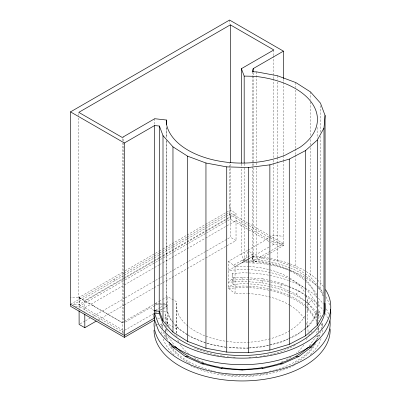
<?xml version="1.0" encoding="UTF-8"?>
<svg xmlns="http://www.w3.org/2000/svg" width="401" height="401" viewBox="0 0 401 401"><rect width="100%" height="100%" fill="white"/><g stroke="black" fill="none" stroke-linecap="round" stroke-linejoin="round"><path stroke-width="0.3" stroke-dasharray="2 1.5" d="M122.841 333.391L122.185 331.687L122.255 143.097M122.26 140.596L122.26 137.468M124.385 322.64L123.237 321.978L123.373 141.829M123.373 141.202L123.373 136.821M166.575 141.302L166.345 308.539L170.671 319.672L172.891 322.118L168.33 315.757L167.483 312.043L160.661 311.397M205.688 257.998L236.039 240.495L230.39 237.232L230.344 166.916M230.344 166.29L230.344 163.162M273.798 160.084L273.768 244.294L270.54 246.164M273.798 157.583L273.813 79.363M273.813 78.736L273.818 56.21M273.818 55.584L273.823 49.955M247.813 262.83L242.665 262.68L242.67 260.74M283.447 160.666L283.437 245.537L253.211 262.986L248.384 262.845M176.51 333.096L176.781 301.883L167.513 296.529L162.821 299.256M176.61 333.191L176.781 301.883M79.062 297.432C80.19 298.023 78.08 297.061 79.894 296.951L124.656 271.076M159.397 303.542L166.681 303.798L166.575 305.156L162.711 304.78M153.698 315.712L153.904 313.301M153.698 317.657L153.904 315.246M252.665 257.016L251.973 261.011L261.858 261.763A76.365 44.09 0 0 1 288.58 269.372M154.851 326.529L155.347 324.359M162.44 327.106L162.931 324.935L160.014 324.715M165.728 322.835L165.728 313.497L167.513 305.677L160.515 309.712M166.139 323.522L167.513 317.507L164.079 318.244M167.102 324.098L167.513 322.294L165.984 323.171M165.793 333.316A76.365 44.09 0 0 1 165.728 331.507L166.275 329.101M166.826 326.695L167.237 324.89M316.675 333.136L317.632 328.93M317.141 339.231L319.692 335.672L320.514 332.068M321.201 329.066L322.429 323.667L322.158 322.464M262.886 278.86L242.094 277.281L233.126 277.963L228.55 282.269L242.094 281.236L261.858 282.74L262.886 278.86L270.149 280.6M247.933 259.297L252.224 257.001L253.211 253.838L248.379 251.051M289.928 267.773A83.609 48.27 0 0 0 256.745 259.733L252.224 259.602L253.211 256.44L258.008 256.58A88.686 51.203 0 0 1 289.607 263.718M248.149 251.612L244.179 261.312L235.056 266.485L235.056 293.642A65.954 38.08 0 0 1 247.392 293.547M270.765 284.87L280.274 287.146L282.259 283.497L298.9 290.865L304.795 295.301M309.316 345.852L315.853 336.735L319.692 335.672M289.311 291.146L296.088 294.154L298.9 290.865M306.284 301.823L308.224 303.281L311.667 300.474L316.775 307.592M154.681 305.597L150.721 308.595L154.074 310.554M155.172 305.221L157.573 303.477L158.786 303.522M304.775 328.96L296.088 335.522L289.342 338.514M305.271 328.594L308.224 326.394A76.365 44.09 0 0 0 316.825 313.407M124.32 321.356L154.059 304.294M155.603 310.219L159.804 307.757M160.33 307.447L163.478 305.602M316.81 318.118L315.853 313.918L317.772 312.79M318.254 312.504L319.692 311.662L318.234 309.627M155.197 303.592L158.651 301.682M159.172 301.377L162.3 299.562M247.903 250.149L268.931 237.983M269.467 237.673L273.783 235.176L283.447 236.384M125.192 270.765L154.851 253.617M123.237 321.978L122.19 322.579L78.776 297.597L79.894 296.951M155.393 253.307L158.626 251.442M159.167 251.131L162.4 249.267M162.941 248.956L205.001 224.705M205.538 224.395L226.029 212.585M226.565 212.274L230.339 210.099L235.994 213.372L236.039 240.495M70.516 304.319L123.673 273.632M124.215 273.322L153.934 256.164M154.47 255.848L158.796 253.352M159.337 253.041L172.305 245.552M172.846 245.242L186.891 237.131M187.432 236.816L225.798 214.665M226.334 214.355L229.578 212.485L229.578 163.352M73.208 304.71L123.683 275.582M124.225 275.271L153.939 258.114M154.48 257.803L158.806 255.307M159.342 254.991L172.315 247.507M172.851 247.191L186.901 239.081M187.442 238.77L225.803 216.615M226.344 216.304L229.588 214.435L248.435 225.322M123.799 278.068L84.776 300.575L79.072 297.311L70.516 297.151M124.345 277.758L159.032 257.753M159.573 257.442L162.28 255.878M162.826 255.567L205.096 231.187M205.643 230.876L235.994 213.372M158.631 258.62L79.072 304.479L72.962 304.364M159.172 258.309L162.405 256.445M162.941 256.134L205.001 231.878M205.538 231.567L226.029 219.753M226.565 219.442L230.339 217.267L229.578 212.485L247.357 222.745M75.413 306.349L79.082 306.419L124.626 280.164M125.167 279.853L154.986 262.66M155.528 262.349L159.869 259.848M160.41 259.537L173.422 252.034M173.964 251.723L188.059 243.597M188.6 243.282L205.954 233.282M206.495 232.971L227.096 221.091M227.638 220.781L230.349 219.217L269.993 242.114M79.072 297.311L79.072 304.479L84.781 307.752L123.804 285.251M124.345 284.936L159.032 264.936M159.573 264.62L162.285 263.056M162.826 262.745L205.101 238.364M205.643 238.054L235.994 220.55L268.921 239.542M93.222 305.938L93.508 305.773L122.19 322.579M80.205 323.813L85.087 321M85.629 320.69L89.964 318.188M93.217 316.314L124.666 298.184M125.207 297.873L155.027 280.68M155.573 280.369L159.909 277.868M160.45 277.552L173.463 270.053M174.004 269.743L188.099 261.612M188.645 261.302L205.994 251.297M206.535 250.986L227.136 239.111M227.683 238.795L230.39 237.232M98.375 319.883L123.849 305.196M124.39 304.88L153.658 288.003M154.2 287.692L162.33 283.006M162.871 282.69L186.721 268.941M187.262 268.625L205.147 258.309M247.362 250.465L228.55 261.292L228.55 288.444L235.056 293.642M125.463 322.018L149.718 308.018L148.711 307.437M228.55 261.292L233.482 265.236L247.477 257.151M247.998 256.851L253.211 253.838M156.751 311.888L124.345 330.454M248.47 258.931L228.55 270.434L242.094 269.407A76.365 44.09 0 0 1 288.58 278.52M249.006 258.62L270.003 246.475M269.442 235.497L283.447 243.582L253.211 261.041L248.389 260.901M123.804 330.76L122.185 331.687L79.082 306.419L79.072 304.479M164.525 304.986L166.681 303.798M247.397 259.587L244.179 261.312L241.397 253.908L241.397 166.921M288.64 338.589L285.317 340.354L267.813 345.647L249.151 348.068M289.171 338.304L299.853 332.624A75.699 43.704 0 0 0 305.918 327.792M160.325 310.168L166.45 307.076M284.91 340.479L280.274 342.529L261.858 346.935L249.392 347.883M285.968 340.008L288.78 338.765M321.296 324.138L322.429 323.667L322.429 326.594M155.307 303.757L157.573 303.477L156.565 302.895M288.58 295.136A76.365 44.09 0 0 0 242.094 286.023L228.55 287.051L233.126 284.409L232.129 280.028L232.129 273.582L242.094 272.825A88.055 50.837 0 0 1 288.575 280.484M232.129 280.028L242.094 279.271A88.055 50.837 0 0 1 288.575 286.931M228.55 288.444L242.094 287.417A76.365 44.09 0 0 1 289.707 297.036M248.82 347.928L242.094 348.439L227.578 347.336M247.437 261.387L244.179 261.312L244.179 168.069M248.039 261.402L254.69 261.557A75.699 43.704 0 0 1 289.722 270.815M248.535 348.148L227.578 347.461M242.009 262.665L242.665 262.68M252.224 257.001L256.745 257.131L268.966 259.402M242.009 260.72L247.818 260.886M157.683 318.088L160.014 318.269M155.929 324.404L157.683 324.534M226.37 347.241L222.329 346.935L203.909 342.529L188.615 335.752M162.104 304.715L155.222 303.893M283.447 243.582L273.783 242.344L269.462 239.853M225.783 347.136L209.923 344.274L193.232 338.173L187.628 334.66M269.577 259.517L277.522 260.991L295.858 267.823L304.755 273.497M270.755 280.745L282.259 283.497M261.858 282.74L270.174 284.73M163.668 332.068L164.49 335.672L167.783 336.584M280.274 287.146L288.745 290.9M247.893 223.056L268.906 235.186M248.971 225.633L283.437 245.537L273.768 244.294L270.535 242.425M176.781 329.041L167.513 323.687L167.513 296.529M93.508 305.773L84.776 300.575L84.781 307.752L122.19 329.747L123.729 333.717M187.117 334.339L179.843 329.777L174.099 323.447M305.276 273.828L310.509 277.166L316.735 284.174M305.281 295.672L311.667 300.474M296.088 294.154L305.798 301.457M187.182 334.84L175.959 326.394L173.232 322.594M233.482 265.236L235.056 266.485A65.954 38.08 0 0 1 248.62 266.454M318.399 286.043L320.474 288.379L323.321 296.003M308.224 303.281L315.853 313.918M168.33 336.735L174.505 345.346M164.49 335.672L166.681 338.72M319.692 311.662L320.925 317.061M232.129 273.582L233.126 277.963L233.126 284.409L242.094 283.728A80.34 46.386 0 0 1 289.873 292.82M165.728 325.326L166.004 326.529M166.686 329.532L167.508 333.136M162.986 329.066L161.753 323.667L161.753 326.594M229.578 205.282L230.339 210.099M230.349 219.217L229.578 212.485M114.486 278.936L114.496 280.89M84.781 307.752L84.791 311.547M79.082 306.419L79.087 308.284M79.273 297.422L79.273 304.605M320.474 105.648L320.474 132.556M320.474 136.31L320.474 288.379M318.454 313.497L318.454 320.965M318.454 327.717L318.454 331.507A76.365 44.09 0 0 0 318.274 328.484M317.131 127.353L317.131 138.616M310.509 91.934L310.509 99.443M310.509 101.944L310.509 136.365M310.509 139.493L310.509 145.127M310.509 147.628L310.509 277.166M307.672 300.289L307.672 327.442M295.858 82.591L295.858 87.598M295.858 90.1L295.858 148.3M295.858 148.926L295.858 154.555M295.858 155.182L295.858 267.823M283.447 79.313L283.447 81.814M283.447 82.441L283.447 155.032M283.447 155.658L283.447 160.039M277.522 75.759L277.522 79.513M277.522 82.015L277.522 157.112M277.522 157.738L277.522 260.991M256.745 71.899L256.745 165.142M256.745 167.643L256.745 257.131M253.211 72.987L253.211 75.493M253.211 76.12L253.211 165.603M253.211 168.109L253.211 262.986L258.008 263.126A88.686 51.203 0 0 1 289.607 270.259M252.224 71.769L252.224 75.523M252.224 76.15L252.224 166.265M252.224 166.886L252.224 259.602M244.179 163.688L244.179 167.443M242.094 277.281L242.094 281.236M241.397 163.793L241.397 166.295M229.578 20.05L229.578 23.804M166.575 128.17L166.575 138.175M166.345 127.062L166.345 137.703M166.345 140.205L166.345 308.539M165.728 328.915L165.728 331.507M154.741 118.711L154.741 124.967M78.776 113.613L78.776 115.493M78.776 117.994L78.776 297.597M307.106 337.923A65.954 38.08 0 0 1 305.888 341.171M303.848 344.88A65.954 38.08 0 0 1 296.519 353.015M291.011 357.045A65.954 38.08 0 0 1 286.209 359.812M283.342 361.216A65.954 38.08 0 0 1 281.572 362.008M203.422 362.354A65.954 38.08 0 0 1 201.768 361.637M198.976 360.324A65.954 38.08 0 0 1 193.573 357.301M188.816 353.953A65.954 38.08 0 0 1 179.869 344.133M178.64 341.898A65.954 38.08 0 0 1 177.648 339.612M248.003 293.577A65.954 38.08 0 0 1 289.577 305.076M290.098 305.392A65.954 38.08 0 0 1 304.645 319.427M306.314 322.825A65.954 38.08 0 0 1 308.028 332.419M318.193 335.136A76.365 44.09 0 0 1 317.231 339.371M315.602 343.441A76.365 44.09 0 0 1 296.645 362.354M296.088 362.679A76.365 44.09 0 0 1 294.565 363.537M267.988 372.98A76.365 44.09 0 0 1 266.159 373.346M265.547 373.461A76.365 44.09 0 0 1 217.412 373.226M189.618 363.537A76.365 44.09 0 0 1 188.094 362.679M187.538 362.354A76.365 44.09 0 0 1 168.58 343.441M166.771 338.77A76.365 44.09 0 0 1 165.844 333.923M290.269 297.296A76.365 44.09 0 0 1 304.81 306.354M305.261 306.735A76.365 44.09 0 0 1 308.224 309.462L315.853 320.093A76.365 44.09 0 0 1 316.825 322.444M318.274 301.326A76.365 44.09 0 0 1 318.274 307.372M289.146 269.627A76.365 44.09 0 0 1 304.81 279.196M305.261 279.577A76.365 44.09 0 0 1 308.224 282.304L315.853 292.941A76.365 44.09 0 0 1 316.825 295.291M316.79 310.319A75.699 43.704 0 0 1 306.374 327.366M290.244 271.066A75.699 43.704 0 0 1 305.627 281.176M306.103 281.617A75.699 43.704 0 0 1 316.81 299.001M290.184 270.474A88.686 51.203 0 0 1 305.702 277.818M306.244 278.139A88.686 51.203 0 0 1 317.938 286.961M318.399 287.402A88.686 51.203 0 0 1 323.311 292.925M325.938 296.81A88.686 51.203 0 0 1 329.792 305.878M316.825 322.554A76.365 44.09 0 0 1 315.853 324.905M312.078 331.131A76.365 44.09 0 0 1 308.224 335.542M295.081 345.241A76.365 44.09 0 0 1 263.086 355.882M261.858 356.083A76.365 44.09 0 0 1 259.452 356.429M257.011 356.735A76.365 44.09 0 0 1 255.778 356.87M250.81 357.296A76.365 44.09 0 0 1 248.941 357.406M235.247 357.406A76.365 44.09 0 0 1 233.372 357.296M228.405 356.87A76.365 44.09 0 0 1 227.172 356.735M224.735 356.429A76.365 44.09 0 0 1 222.926 356.173M222.329 356.083A76.365 44.09 0 0 1 194.475 347.963M177.182 336.72A76.365 44.09 0 0 1 174.149 333.622M169.117 326.479A76.365 44.09 0 0 1 165.728 313.497M289.146 278.77A76.365 44.09 0 0 1 304.81 288.344M305.261 288.725A76.365 44.09 0 0 1 308.224 291.452L315.853 302.083A76.365 44.09 0 0 1 316.825 304.434M318.274 310.474A76.365 44.09 0 0 1 318.274 316.519M290.184 263.928A88.686 51.203 0 0 1 305.702 271.271M306.244 271.597A88.686 51.203 0 0 1 317.001 279.537M317.472 279.973A88.686 51.203 0 0 1 323.311 286.384M290.484 268.003A83.609 48.27 0 0 1 305.783 276.189M306.284 276.535A83.609 48.27 0 0 1 316.945 286.134M318.474 288.053A83.609 48.27 0 0 1 323.361 296.755M306.314 295.667A65.954 38.08 0 0 1 306.349 312.935M304.8 316.148A65.954 38.08 0 0 1 270.72 338.655M270.119 338.82A65.954 38.08 0 0 1 188.816 326.795M187.823 325.993A65.954 38.08 0 0 1 176.51 308.409M249.232 266.495A65.954 38.08 0 0 1 289.577 277.918M290.098 278.234A65.954 38.08 0 0 1 304.645 292.274M322.429 330.113A80.34 46.386 0 0 1 322.093 334.344M321.081 338.574A80.34 46.386 0 0 1 310.003 354.89M294.284 365.371A80.34 46.386 0 0 1 189.899 365.371M174.179 354.89A80.34 46.386 0 0 1 163.102 338.574M161.999 333.737A80.34 46.386 0 0 1 161.753 330.113M290.439 293.066A80.34 46.386 0 0 1 304.825 301.136M305.331 301.502A80.34 46.386 0 0 1 316.68 312.875M318.329 315.477A80.34 46.386 0 0 1 319.692 318.108M321.742 324.058A80.34 46.386 0 0 1 322.324 327.697M317.993 334.955A76.365 44.09 0 0 1 316.825 339.171M314.484 344.138A76.365 44.09 0 0 1 275.161 369.852M274.575 370.013A76.365 44.09 0 0 1 268.6 371.456M215.583 371.456A76.365 44.09 0 0 1 210.786 370.323M210.194 370.168A76.365 44.09 0 0 1 169.698 344.138M167.583 339.762A76.365 44.09 0 0 1 166.079 334.349M165.793 331.923A76.365 44.09 0 0 1 165.728 330.113M289.146 295.387A76.365 44.09 0 0 1 304.81 304.955M305.261 305.341A76.365 44.09 0 0 1 308.224 308.068L315.853 318.7A76.365 44.09 0 0 1 316.825 321.051M318.339 327.697A76.365 44.09 0 0 1 318.429 331.316M289.181 287.151A88.055 50.837 0 0 1 316.665 303.076M318.349 304.69A88.055 50.837 0 0 1 323.266 310.409M325.256 313.407A88.055 50.837 0 0 1 327.662 318.113M289.181 280.705A88.055 50.837 0 0 1 316.665 296.63M318.349 298.244A88.055 50.837 0 0 1 323.266 303.963M326.394 308.981A88.055 50.837 0 0 1 328.745 314.625"/><path stroke-width="0.6" d="M230.344 162.535L230.349 24.857L273.823 49.955L241.397 68.676L241.397 163.167M124.38 337.361L124.385 142.987L70.516 111.884L70.526 306.259L124.38 337.361L154.555 319.948L154.555 125.568L159.423 126.039L163.001 135.628L163.001 320.86L172.966 332.073L187.618 341.411L205.954 348.248L226.73 352.108L248.535 352.73L269.868 350.078L289.286 344.324L305.467 335.868L317.306 325.276L323.993 313.281L325.071 300.695L325.071 115.463L320.474 103.147L310.509 91.934L295.858 82.591L277.522 75.759L256.745 71.899L252.224 71.769L253.211 68.606L283.447 51.153L283.447 78.686M230.349 24.857L78.776 112.365L122.26 137.468L154.741 118.711L166.575 120.039L166.345 123.307A75.699 43.704 0 0 0 285.317 155.122L299.853 147.393A75.699 43.704 0 0 0 254.69 76.325L244.179 76.08L241.397 68.676M323.993 313.281L323.993 128.049L325.071 115.463M154.851 320.083L154.034 323.667A88.055 50.837 0 0 0 244.7 374.484A88.055 50.837 0 0 0 329.993 320.655M163.001 135.628L172.966 146.841L187.618 156.179L205.954 163.012L226.73 166.876L248.535 167.498L269.868 164.846L289.286 159.092L305.467 150.631L317.306 140.044L323.993 128.049M169.232 342.279L172.515 346.855L185.282 356.464L201.924 363.832L221.297 368.469L242.094 370.048L262.886 368.469L282.259 363.832L298.9 356.464L311.667 346.855L316.775 339.737M175.232 346.359L175.959 347.371C193.868 363.562 218.585 368.82 242.094 369.416C265.597 368.82 290.314 363.562 308.224 347.371L311.667 346.855M70.516 111.884L229.578 20.05L283.447 51.153M124.385 142.987L154.555 125.568M79.092 310.77L79.122 324.439L84.827 327.697L96.21 321.136M221.297 368.469L222.329 367.912M201.924 363.832L203.909 363.507M156.3 310.795L154.555 310.835L159.423 311.281L163.001 320.86M325.071 303.296A83.609 48.27 0 0 1 259.352 354.409A83.609 48.27 0 0 1 163.001 323.462L159.212 313.301L154.555 313.402L158.575 324.178A88.686 51.203 0 0 0 271.933 355.166A88.686 51.203 0 0 0 325.607 289.722M296.088 356.499L298.9 356.464M185.282 356.464L188.094 356.499M172.515 346.855L175.959 347.371M280.274 363.507L282.259 363.832M261.858 367.912L262.886 368.469M70.516 304.319L124.385 335.416L154.555 318.003L154.124 316.855M154.555 319.948L158.575 330.725A88.686 51.203 0 0 0 260.775 363.547A88.686 51.203 0 0 0 330.484 309.336M84.796 314.028L84.827 327.697M317.306 140.044L317.306 325.276M305.467 150.631L305.467 335.868M289.286 159.092L289.286 344.324M269.868 164.846L269.868 350.078M253.211 68.606L253.211 71.739M248.535 167.498L248.535 352.73M244.179 76.08L244.179 163.062M242.094 369.416L242.094 370.048M226.73 166.876L226.73 352.108M205.954 163.012L205.954 348.248M187.618 156.179L187.618 341.411M172.966 146.841L172.966 332.073M166.575 120.039L166.575 124.415M159.423 126.039L159.212 313.301M330.123 328.91A88.055 50.837 0 0 1 243.131 380.945A88.055 50.837 0 0 1 154.034 330.113"/></g></svg>
